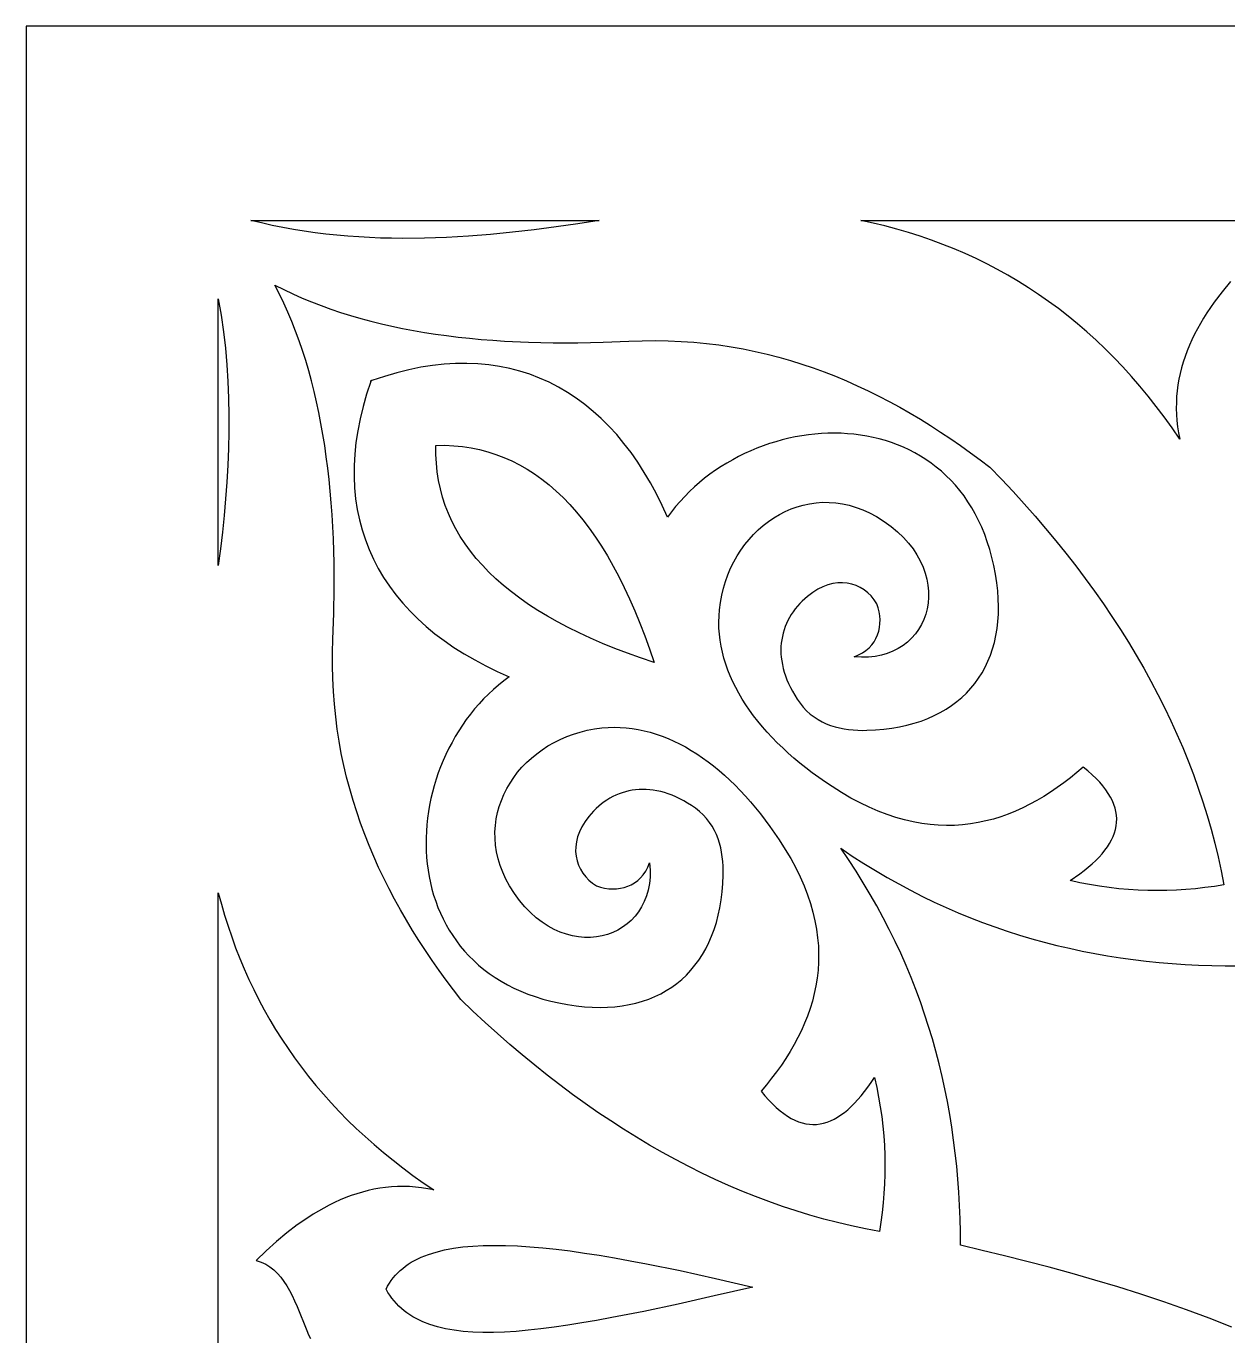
# Model space of a CAD drawing. Extents: x 38.7 to 88.7, y -52.9 to -2.9.
# Drawn here: x 38.68 to 54.2, y -19.82 to -2.91 of the extents above; entities that cross this region are included whole.
import ezdxf

# ---------------------------------------------------------------- set-up
doc = ezdxf.new("R2010")
doc.units = 0
doc.header["$MEASUREMENT"] = 0
doc.layers.add('LAYER_1', color=18, linetype='CONTINUOUS')

msp = doc.modelspace()

# ---------------------------------------------------------------- linework, layer by layer
at = {"layer": 'LAYER_1'}
for points in [[(38.681, -52.906), (88.681, -52.906), (88.681, -2.906), (38.681, -2.906)], [(41.582, -5.415), (46.084, -5.415), (45.806, -5.458), (45.526, -5.498), (45.245, -5.535), (44.963, -5.568), (44.679, -5.596), (44.396, -5.619), (44.112, -5.635), (43.827, -5.645), (43.543, -5.648), (43.402, -5.646), (43.26, -5.643), (43.118, -5.637), (42.977, -5.629), (42.836, -5.619), (42.695, -5.607), (42.554, -5.592), (42.414, -5.575), (42.274, -5.555), (42.135, -5.532), (41.996, -5.507), (41.857, -5.479), (41.719, -5.448)], [(41.894, -6.251), (42.009, -6.309), (42.127, -6.365), (42.246, -6.418), (42.367, -6.468), (42.49, -6.515), (42.615, -6.561), (42.742, -6.603), (42.871, -6.644), (43.002, -6.681), (43.135, -6.717), (43.27, -6.75), (43.406, -6.781), (43.544, -6.81), (43.684, -6.836), (43.825, -6.861), (43.969, -6.883), (44.113, -6.903), (44.26, -6.921), (44.408, -6.937), (44.558, -6.951), (44.709, -6.963), (44.862, -6.973), (45.171, -6.987), (45.487, -6.995), (45.808, -6.995), (46.134, -6.988), (46.466, -6.975), (46.638, -6.969), (46.808, -6.967), (46.976, -6.97), (47.142, -6.977), (47.306, -6.989), (47.469, -7.004), (47.629, -7.024), (47.787, -7.048), (47.944, -7.075), (48.099, -7.107), (48.252, -7.142), (48.403, -7.181), (48.553, -7.224), (48.701, -7.27), (48.847, -7.319), (48.992, -7.372), (49.136, -7.428), (49.278, -7.487), (49.418, -7.55), (49.557, -7.615), (49.695, -7.683), (49.831, -7.755), (49.967, -7.828), (50.101, -7.905), (50.233, -7.984), (50.365, -8.065), (50.495, -8.149), (50.625, -8.236), (50.753, -8.324), (50.88, -8.415), (51.007, -8.508), (51.132, -8.602), (51.283, -8.759), (51.43, -8.916), (51.574, -9.074), (51.714, -9.233), (51.851, -9.393), (51.984, -9.553), (52.113, -9.714), (52.24, -9.876), (52.362, -10.039), (52.481, -10.202), (52.597, -10.366), (52.708, -10.531), (52.817, -10.697), (52.921, -10.863), (53.022, -11.03), (53.119, -11.198), (53.212, -11.367), (53.302, -11.537), (53.388, -11.707), (53.47, -11.878), (53.548, -12.05), (53.623, -12.223), (53.693, -12.397), (53.76, -12.571), (53.823, -12.747), (53.882, -12.923), (53.937, -13.1), (53.988, -13.278), (54.036, -13.457), (54.079, -13.636), (54.118, -13.817), (54.153, -13.998), (54.031, -14.017), (53.909, -14.033), (53.786, -14.047), (53.664, -14.057), (53.541, -14.065), (53.417, -14.069), (53.294, -14.071), (53.17, -14.07), (53.045, -14.065), (52.921, -14.058), (52.796, -14.047), (52.671, -14.033), (52.546, -14.015), (52.42, -13.995), (52.294, -13.971), (52.168, -13.943), (52.291, -13.857), (52.348, -13.814), (52.401, -13.77), (52.452, -13.727), (52.498, -13.683), (52.541, -13.639), (52.581, -13.595), (52.617, -13.551), (52.649, -13.506), (52.677, -13.462), (52.702, -13.417), (52.723, -13.372), (52.74, -13.327), (52.754, -13.281), (52.763, -13.236), (52.768, -13.19), (52.77, -13.144), (52.767, -13.098), (52.76, -13.051), (52.749, -13.005), (52.733, -12.958), (52.714, -12.911), (52.69, -12.864), (52.661, -12.816), (52.629, -12.768), (52.591, -12.72), (52.55, -12.672), (52.503, -12.624), (52.452, -12.575), (52.397, -12.526), (52.336, -12.477), (52.254, -12.547), (52.171, -12.614), (52.087, -12.679), (52.002, -12.741), (51.915, -12.8), (51.827, -12.855), (51.738, -12.908), (51.648, -12.957), (51.556, -13.003), (51.463, -13.045), (51.369, -13.083), (51.274, -13.117), (51.177, -13.147), (51.079, -13.172), (50.98, -13.193), (50.88, -13.21), (50.778, -13.222), (50.675, -13.229), (50.571, -13.23), (50.465, -13.227), (50.358, -13.219), (50.25, -13.204), (50.14, -13.185), (50.029, -13.159), (49.917, -13.128), (49.804, -13.09), (49.689, -13.046), (49.572, -12.996), (49.455, -12.94), (49.336, -12.876), (49.215, -12.806), (49.093, -12.729), (49.006, -12.67), (48.92, -12.611), (48.837, -12.549), (48.755, -12.487), (48.676, -12.424), (48.6, -12.36), (48.526, -12.295), (48.454, -12.229), (48.385, -12.162), (48.318, -12.094), (48.254, -12.025), (48.193, -11.955), (48.135, -11.885), (48.079, -11.814), (48.027, -11.742), (47.977, -11.67), (47.931, -11.597), (47.887, -11.523), (47.847, -11.449), (47.81, -11.374), (47.776, -11.298), (47.746, -11.223), (47.719, -11.146), (47.695, -11.07), (47.675, -10.993), (47.658, -10.915), (47.645, -10.838), (47.636, -10.76), (47.631, -10.681), (47.629, -10.603), (47.632, -10.524), (47.638, -10.446), (47.65, -10.35), (47.666, -10.257), (47.688, -10.166), (47.715, -10.077), (47.746, -9.991), (47.781, -9.907), (47.821, -9.826), (47.865, -9.748), (47.912, -9.673), (47.964, -9.602), (48.019, -9.535), (48.077, -9.471), (48.138, -9.41), (48.202, -9.354), (48.269, -9.303), (48.339, -9.255), (48.411, -9.213), (48.485, -9.175), (48.562, -9.141), (48.64, -9.114), (48.72, -9.091), (48.802, -9.074), (48.885, -9.062), (48.969, -9.056), (49.055, -9.057), (49.141, -9.063), (49.227, -9.076), (49.315, -9.095), (49.402, -9.121), (49.49, -9.154), (49.577, -9.193), (49.665, -9.241), (49.765, -9.303), (49.856, -9.369), (49.939, -9.438), (50.013, -9.51), (50.08, -9.583), (50.138, -9.659), (50.189, -9.736), (50.232, -9.814), (50.268, -9.892), (50.296, -9.971), (50.317, -10.05), (50.331, -10.128), (50.338, -10.206), (50.339, -10.283), (50.333, -10.358), (50.32, -10.431), (50.302, -10.502), (50.277, -10.57), (50.246, -10.636), (50.21, -10.698), (50.168, -10.756), (50.12, -10.811), (50.068, -10.861), (50.01, -10.906), (49.947, -10.946), (49.879, -10.981), (49.806, -11.009), (49.729, -11.032), (49.648, -11.048), (49.562, -11.057), (49.473, -11.058), (49.379, -11.052), (49.434, -11.028), (49.485, -11.001), (49.53, -10.97), (49.57, -10.935), (49.605, -10.897), (49.634, -10.857), (49.659, -10.814), (49.679, -10.769), (49.695, -10.722), (49.705, -10.673), (49.711, -10.623), (49.712, -10.573), (49.709, -10.521), (49.701, -10.469), (49.689, -10.418), (49.672, -10.366), (49.636, -10.314), (49.597, -10.266), (49.553, -10.224), (49.506, -10.188), (49.456, -10.157), (49.403, -10.132), (49.347, -10.113), (49.289, -10.101), (49.229, -10.096), (49.167, -10.097), (49.104, -10.106), (49.039, -10.123), (48.974, -10.147), (48.908, -10.18), (48.842, -10.221), (48.776, -10.271), (48.74, -10.301), (48.707, -10.332), (48.675, -10.365), (48.645, -10.398), (48.616, -10.433), (48.59, -10.469), (48.565, -10.505), (48.543, -10.543), (48.522, -10.582), (48.503, -10.621), (48.487, -10.662), (48.472, -10.703), (48.46, -10.745), (48.45, -10.788), (48.442, -10.831), (48.436, -10.875), (48.432, -10.92), (48.431, -10.966), (48.432, -11.012), (48.436, -11.058), (48.442, -11.105), (48.45, -11.153), (48.461, -11.201), (48.474, -11.25), (48.49, -11.299), (48.509, -11.348), (48.53, -11.397), (48.554, -11.447), (48.581, -11.497), (48.611, -11.548), (48.643, -11.598), (48.678, -11.649), (48.72, -11.701), (48.764, -11.748), (48.811, -11.791), (48.86, -11.828), (48.911, -11.862), (48.964, -11.891), (49.018, -11.916), (49.074, -11.938), (49.131, -11.956), (49.188, -11.971), (49.247, -11.982), (49.306, -11.991), (49.365, -11.997), (49.425, -12), (49.484, -12.002), (49.543, -12.001), (49.653, -11.996), (49.759, -11.986), (49.863, -11.973), (49.963, -11.956), (50.06, -11.935), (50.153, -11.91), (50.243, -11.881), (50.329, -11.848), (50.411, -11.812), (50.49, -11.772), (50.566, -11.728), (50.637, -11.681), (50.705, -11.631), (50.769, -11.577), (50.829, -11.52), (50.885, -11.459), (50.937, -11.395), (50.986, -11.329), (51.03, -11.259), (51.07, -11.186), (51.106, -11.11), (51.138, -11.031), (51.166, -10.949), (51.19, -10.865), (51.209, -10.777), (51.224, -10.688), (51.234, -10.595), (51.241, -10.5), (51.242, -10.403), (51.24, -10.303), (51.232, -10.201), (51.22, -10.096), (51.203, -9.983), (51.182, -9.873), (51.157, -9.767), (51.129, -9.665), (51.098, -9.566), (51.064, -9.471), (51.026, -9.379), (50.986, -9.291), (50.943, -9.207), (50.897, -9.126), (50.848, -9.048), (50.797, -8.974), (50.743, -8.903), (50.686, -8.836), (50.628, -8.772), (50.567, -8.712), (50.504, -8.654), (50.439, -8.6), (50.373, -8.55), (50.304, -8.502), (50.234, -8.458), (50.162, -8.417), (50.088, -8.379), (50.014, -8.345), (49.937, -8.313), (49.86, -8.284), (49.781, -8.259), (49.702, -8.237), (49.621, -8.217), (49.54, -8.201), (49.458, -8.188), (49.375, -8.177), (49.292, -8.17), (49.208, -8.165), (49.124, -8.163), (49.039, -8.164), (48.955, -8.168), (48.87, -8.175), (48.786, -8.185), (48.701, -8.197), (48.617, -8.212), (48.533, -8.229), (48.449, -8.25), (48.366, -8.273), (48.284, -8.298), (48.202, -8.327), (48.121, -8.357), (48.041, -8.391), (47.962, -8.426), (47.885, -8.465), (47.808, -8.506), (47.732, -8.549), (47.659, -8.594), (47.586, -8.642), (47.515, -8.693), (47.446, -8.746), (47.378, -8.801), (47.313, -8.858), (47.249, -8.918), (47.188, -8.98), (47.128, -9.044), (47.071, -9.11), (47.016, -9.178), (46.964, -9.249), (46.895, -9.096), (46.822, -8.948), (46.746, -8.805), (46.666, -8.669), (46.582, -8.538), (46.495, -8.413), (46.404, -8.295), (46.31, -8.182), (46.212, -8.075), (46.111, -7.975), (46.007, -7.881), (45.899, -7.793), (45.788, -7.711), (45.674, -7.636), (45.557, -7.568), (45.437, -7.506), (45.314, -7.451), (45.189, -7.403), (45.06, -7.362), (44.928, -7.328), (44.794, -7.3), (44.657, -7.28), (44.517, -7.267), (44.374, -7.261), (44.229, -7.263), (44.082, -7.271), (43.932, -7.288), (43.78, -7.312), (43.625, -7.343), (43.468, -7.382), (43.309, -7.429), (43.147, -7.484), (43.14, -7.477), (43.14, -7.48), (43.137, -7.489), (43.13, -7.49), (43.127, -7.49), (43.125, -7.49), (43.132, -7.497), (43.079, -7.659), (43.033, -7.819), (42.994, -7.976), (42.964, -8.132), (42.941, -8.284), (42.925, -8.435), (42.917, -8.582), (42.917, -8.727), (42.923, -8.87), (42.937, -9.01), (42.958, -9.147), (42.986, -9.281), (43.022, -9.413), (43.064, -9.542), (43.112, -9.667), (43.168, -9.79), (43.23, -9.91), (43.299, -10.027), (43.375, -10.14), (43.457, -10.251), (43.545, -10.358), (43.64, -10.462), (43.741, -10.562), (43.848, -10.659), (43.962, -10.753), (44.081, -10.843), (44.206, -10.93), (44.338, -11.013), (44.475, -11.092), (44.617, -11.168), (44.766, -11.24), (44.92, -11.309), (44.85, -11.361), (44.782, -11.416), (44.716, -11.474), (44.652, -11.534), (44.59, -11.596), (44.531, -11.659), (44.474, -11.725), (44.42, -11.793), (44.367, -11.863), (44.317, -11.934), (44.27, -12.007), (44.224, -12.081), (44.182, -12.157), (44.141, -12.234), (44.103, -12.312), (44.068, -12.391), (44.035, -12.471), (44.005, -12.552), (43.977, -12.634), (43.952, -12.717), (43.929, -12.8), (43.91, -12.883), (43.892, -12.967), (43.878, -13.052), (43.866, -13.136), (43.857, -13.221), (43.851, -13.306), (43.847, -13.39), (43.847, -13.475), (43.849, -13.559), (43.854, -13.643), (43.862, -13.726), (43.872, -13.809), (43.886, -13.891), (43.903, -13.972), (43.923, -14.052), (43.945, -14.132), (43.971, -14.21), (44, -14.288), (44.032, -14.364), (44.067, -14.438), (44.105, -14.512), (44.146, -14.583), (44.191, -14.653), (44.238, -14.722), (44.289, -14.788), (44.344, -14.853), (44.401, -14.915), (44.462, -14.976), (44.526, -15.034), (44.593, -15.09), (44.664, -15.143), (44.738, -15.194), (44.816, -15.242), (44.897, -15.288), (44.982, -15.331), (45.07, -15.371), (45.162, -15.408), (45.257, -15.441), (45.356, -15.472), (45.458, -15.499), (45.564, -15.523), (45.674, -15.544), (45.787, -15.56), (45.892, -15.572), (45.994, -15.579), (46.094, -15.581), (46.192, -15.579), (46.287, -15.572), (46.38, -15.561), (46.47, -15.545), (46.557, -15.526), (46.641, -15.502), (46.723, -15.474), (46.802, -15.441), (46.878, -15.405), (46.95, -15.364), (47.02, -15.319), (47.087, -15.271), (47.15, -15.218), (47.211, -15.162), (47.268, -15.101), (47.321, -15.037), (47.371, -14.969), (47.418, -14.897), (47.461, -14.822), (47.501, -14.742), (47.536, -14.66), (47.569, -14.573), (47.597, -14.483), (47.621, -14.39), (47.642, -14.293), (47.659, -14.193), (47.671, -14.089), (47.68, -13.982), (47.684, -13.872), (47.685, -13.814), (47.684, -13.755), (47.68, -13.696), (47.674, -13.636), (47.665, -13.577), (47.653, -13.519), (47.638, -13.461), (47.62, -13.404), (47.598, -13.348), (47.572, -13.294), (47.542, -13.241), (47.508, -13.19), (47.47, -13.141), (47.428, -13.095), (47.38, -13.051), (47.328, -13.009), (47.277, -12.974), (47.226, -12.942), (47.175, -12.912), (47.125, -12.886), (47.075, -12.862), (47.025, -12.841), (46.976, -12.822), (46.927, -12.806), (46.879, -12.793), (46.83, -12.782), (46.783, -12.774), (46.736, -12.768), (46.689, -12.765), (46.643, -12.764), (46.598, -12.766), (46.553, -12.769), (46.509, -12.776), (46.466, -12.784), (46.423, -12.794), (46.381, -12.807), (46.34, -12.822), (46.3, -12.839), (46.26, -12.858), (46.222, -12.879), (46.184, -12.902), (46.148, -12.927), (46.112, -12.953), (46.078, -12.982), (46.044, -13.012), (46.012, -13.045), (45.95, -13.114), (45.901, -13.18), (45.861, -13.246), (45.829, -13.312), (45.805, -13.378), (45.789, -13.442), (45.78, -13.506), (45.779, -13.568), (45.784, -13.628), (45.797, -13.686), (45.816, -13.742), (45.841, -13.795), (45.872, -13.845), (45.909, -13.892), (45.951, -13.936), (45.998, -13.976), (46.05, -14.011), (46.102, -14.027), (46.154, -14.039), (46.206, -14.047), (46.257, -14.05), (46.308, -14.048), (46.358, -14.042), (46.406, -14.032), (46.453, -14.016), (46.498, -13.996), (46.541, -13.971), (46.581, -13.941), (46.619, -13.906), (46.653, -13.866), (46.684, -13.82), (46.711, -13.77), (46.734, -13.714), (46.741, -13.807), (46.74, -13.897), (46.732, -13.982), (46.717, -14.064), (46.695, -14.141), (46.666, -14.213), (46.632, -14.281), (46.593, -14.344), (46.548, -14.402), (46.498, -14.456), (46.444, -14.503), (46.386, -14.546), (46.324, -14.582), (46.259, -14.613), (46.191, -14.639), (46.12, -14.658), (46.047, -14.671), (45.972, -14.677), (45.895, -14.677), (45.817, -14.67), (45.739, -14.657), (45.66, -14.636), (45.581, -14.608), (45.502, -14.573), (45.424, -14.531), (45.346, -14.48), (45.271, -14.422), (45.197, -14.356), (45.125, -14.282), (45.055, -14.2), (44.988, -14.109), (44.925, -14.009), (44.877, -13.922), (44.837, -13.835), (44.804, -13.747), (44.778, -13.66), (44.758, -13.572), (44.745, -13.486), (44.738, -13.399), (44.737, -13.314), (44.742, -13.23), (44.753, -13.146), (44.77, -13.065), (44.792, -12.984), (44.82, -12.906), (44.852, -12.829), (44.89, -12.754), (44.932, -12.682), (44.979, -12.611), (45.03, -12.544), (45.086, -12.479), (45.146, -12.418), (45.209, -12.359), (45.277, -12.304), (45.348, -12.252), (45.422, -12.203), (45.5, -12.159), (45.58, -12.119), (45.664, -12.083), (45.75, -12.051), (45.839, -12.024), (45.93, -12.001), (46.024, -11.984), (46.119, -11.971), (46.198, -11.965), (46.276, -11.962), (46.355, -11.963), (46.433, -11.969), (46.511, -11.978), (46.589, -11.99), (46.666, -12.006), (46.743, -12.026), (46.82, -12.049), (46.897, -12.076), (46.973, -12.106), (47.048, -12.14), (47.123, -12.176), (47.198, -12.216), (47.272, -12.26), (47.345, -12.306), (47.418, -12.355), (47.49, -12.407), (47.561, -12.462), (47.632, -12.52), (47.701, -12.581), (47.77, -12.645), (47.839, -12.711), (47.906, -12.78), (47.973, -12.851), (48.038, -12.925), (48.103, -13.001), (48.166, -13.08), (48.229, -13.161), (48.29, -13.244), (48.35, -13.33), (48.41, -13.418), (48.487, -13.539), (48.558, -13.659), (48.622, -13.778), (48.679, -13.895), (48.73, -14.012), (48.774, -14.126), (48.812, -14.24), (48.845, -14.352), (48.871, -14.463), (48.891, -14.572), (48.906, -14.68), (48.915, -14.787), (48.919, -14.893), (48.917, -14.997), (48.911, -15.1), (48.9, -15.202), (48.883, -15.302), (48.863, -15.401), (48.838, -15.499), (48.808, -15.596), (48.775, -15.692), (48.737, -15.786), (48.696, -15.879), (48.651, -15.971), (48.602, -16.061), (48.55, -16.151), (48.495, -16.239), (48.437, -16.326), (48.375, -16.412), (48.311, -16.496), (48.244, -16.58), (48.175, -16.662), (48.225, -16.722), (48.274, -16.778), (48.323, -16.828), (48.372, -16.875), (48.42, -16.916), (48.468, -16.953), (48.516, -16.986), (48.564, -17.014), (48.612, -17.038), (48.659, -17.057), (48.706, -17.073), (48.753, -17.083), (48.799, -17.09), (48.845, -17.093), (48.891, -17.091), (48.937, -17.086), (48.983, -17.076), (49.028, -17.063), (49.073, -17.045), (49.118, -17.024), (49.163, -16.999), (49.207, -16.97), (49.251, -16.938), (49.295, -16.902), (49.339, -16.862), (49.383, -16.819), (49.426, -16.772), (49.469, -16.721), (49.512, -16.668), (49.555, -16.611), (49.598, -16.55), (49.64, -16.486), (49.669, -16.613), (49.694, -16.738), (49.715, -16.864), (49.733, -16.989), (49.748, -17.114), (49.76, -17.239), (49.768, -17.364), (49.773, -17.488), (49.775, -17.613), (49.773, -17.737), (49.769, -17.86), (49.762, -17.984), (49.752, -18.107), (49.738, -18.23), (49.722, -18.353), (49.704, -18.476), (49.522, -18.441), (49.342, -18.403), (49.163, -18.36), (48.984, -18.314), (48.806, -18.264), (48.629, -18.209), (48.453, -18.151), (48.277, -18.089), (48.102, -18.023), (47.928, -17.953), (47.755, -17.88), (47.583, -17.802), (47.411, -17.721), (47.241, -17.636), (47.071, -17.547), (46.901, -17.455), (46.733, -17.358), (46.565, -17.258), (46.398, -17.155), (46.232, -17.047), (46.066, -16.937), (45.902, -16.822), (45.738, -16.704), (45.574, -16.582), (45.412, -16.456), (45.25, -16.328), (45.089, -16.195), (44.929, -16.059), (44.769, -15.919), (44.61, -15.776), (44.452, -15.63), (44.295, -15.48), (44.2, -15.355), (44.106, -15.23), (44.015, -15.103), (43.926, -14.975), (43.839, -14.846), (43.755, -14.716), (43.672, -14.585), (43.593, -14.453), (43.516, -14.319), (43.441, -14.184), (43.369, -14.048), (43.301, -13.911), (43.234, -13.772), (43.171, -13.632), (43.111, -13.49), (43.055, -13.347), (43.001, -13.202), (42.951, -13.056), (42.904, -12.908), (42.861, -12.759), (42.821, -12.607), (42.785, -12.454), (42.752, -12.3), (42.724, -12.143), (42.699, -11.985), (42.679, -11.825), (42.662, -11.663), (42.65, -11.499), (42.642, -11.333), (42.638, -11.165), (42.639, -10.995), (42.644, -10.823), (42.655, -10.491), (42.66, -10.164), (42.658, -9.842), (42.649, -9.526), (42.633, -9.216), (42.622, -9.063), (42.609, -8.912), (42.594, -8.762), (42.577, -8.614), (42.558, -8.467), (42.538, -8.322), (42.515, -8.179), (42.489, -8.037), (42.462, -7.898), (42.433, -7.76), (42.401, -7.623), (42.367, -7.489), (42.331, -7.356), (42.292, -7.226), (42.251, -7.097), (42.208, -6.97), (42.162, -6.845), (42.113, -6.722), (42.063, -6.601), (42.009, -6.483), (41.953, -6.366)], [(41.163, -9.871), (41.163, -6.427), (41.2, -6.64), (41.23, -6.853), (41.255, -7.067), (41.273, -7.281), (41.287, -7.497), (41.296, -7.712), (41.299, -7.929), (41.299, -8.145), (41.294, -8.361), (41.285, -8.578), (41.272, -8.795), (41.256, -9.011), (41.237, -9.227), (41.215, -9.442), (41.19, -9.657)], [(43.975, -8.321), (44.091, -8.32), (44.205, -8.325), (44.318, -8.336), (44.428, -8.353), (44.537, -8.375), (44.644, -8.403), (44.75, -8.437), (44.853, -8.476), (44.955, -8.521), (45.055, -8.572), (45.153, -8.628), (45.249, -8.69), (45.343, -8.758), (45.436, -8.832), (45.527, -8.911), (45.616, -8.996), (45.703, -9.086), (45.789, -9.182), (45.872, -9.284), (45.954, -9.392), (46.034, -9.505), (46.112, -9.624), (46.189, -9.749), (46.263, -9.879), (46.336, -10.015), (46.407, -10.157), (46.476, -10.304), (46.544, -10.457), (46.609, -10.616), (46.673, -10.78), (46.735, -10.95), (46.795, -11.126), (46.619, -11.067), (46.449, -11.006), (46.284, -10.943), (46.125, -10.878), (45.972, -10.812), (45.824, -10.743), (45.682, -10.673), (45.546, -10.601), (45.415, -10.527), (45.29, -10.452), (45.171, -10.374), (45.057, -10.295), (44.949, -10.214), (44.847, -10.131), (44.75, -10.046), (44.659, -9.959), (44.574, -9.87), (44.494, -9.78), (44.42, -9.688), (44.352, -9.594), (44.289, -9.498), (44.232, -9.4), (44.181, -9.3), (44.135, -9.199), (44.095, -9.096), (44.061, -8.99), (44.032, -8.883), (44.009, -8.775), (43.992, -8.664), (43.981, -8.552), (43.975, -8.437)], [(48.068, -19.194), (47.571, -19.308), (47.102, -19.413), (46.661, -19.507), (46.247, -19.588), (46.05, -19.625), (45.861, -19.657), (45.678, -19.687), (45.501, -19.712), (45.331, -19.734), (45.168, -19.751), (45.012, -19.765), (44.862, -19.774), (44.719, -19.779), (44.582, -19.779), (44.451, -19.775), (44.327, -19.765), (44.21, -19.751), (44.099, -19.731), (43.994, -19.707), (43.895, -19.676), (43.803, -19.64), (43.717, -19.599), (43.676, -19.576), (43.637, -19.551), (43.6, -19.525), (43.564, -19.498), (43.529, -19.469), (43.496, -19.438), (43.465, -19.406), (43.435, -19.372), (43.406, -19.336), (43.379, -19.299), (43.354, -19.261), (43.33, -19.22), (43.35, -19.181), (43.373, -19.144), (43.397, -19.108), (43.423, -19.074), (43.45, -19.041), (43.48, -19.009), (43.512, -18.979), (43.545, -18.951), (43.58, -18.923), (43.617, -18.898), (43.656, -18.873), (43.697, -18.85), (43.783, -18.808), (43.877, -18.771), (43.977, -18.74), (44.085, -18.713), (44.2, -18.692), (44.321, -18.675), (44.449, -18.664), (44.584, -18.656), (44.725, -18.654), (44.873, -18.655), (45.027, -18.661), (45.188, -18.672), (45.355, -18.686), (45.528, -18.704), (45.708, -18.727), (45.893, -18.753), (46.085, -18.782), (46.282, -18.815), (46.485, -18.852), (46.695, -18.892), (47.13, -18.981), (47.588, -19.082)]]:
    msp.add_lwpolyline(points, close=True, dxfattribs=at)
for points in [[(54.24, -6.203), (54.131, -6.336), (54.029, -6.471), (53.935, -6.608), (53.892, -6.677), (53.851, -6.746), (53.812, -6.816), (53.775, -6.886), (53.741, -6.957), (53.709, -7.028), (53.68, -7.1), (53.653, -7.172), (53.629, -7.244), (53.608, -7.318), (53.589, -7.391), (53.573, -7.465), (53.561, -7.54), (53.551, -7.615), (53.544, -7.691), (53.54, -7.768), (53.539, -7.845), (53.542, -7.922), (53.547, -8.001), (53.556, -8.08), (53.569, -8.159), (53.584, -8.239), (53.485, -8.095), (53.384, -7.954), (53.281, -7.817), (53.176, -7.684), (53.069, -7.555), (52.96, -7.429), (52.849, -7.307), (52.736, -7.188), (52.62, -7.073), (52.503, -6.962), (52.384, -6.855), (52.264, -6.751), (52.141, -6.65), (52.016, -6.554), (51.89, -6.461), (51.761, -6.371), (51.631, -6.285), (51.499, -6.203), (51.365, -6.124), (51.229, -6.048), (51.092, -5.977), (50.952, -5.908), (50.811, -5.843), (50.668, -5.782), (50.524, -5.724), (50.377, -5.669), (50.23, -5.618), (50.08, -5.571), (49.929, -5.527), (49.776, -5.486), (49.621, -5.449), (49.465, -5.415), (58.386, -5.415)], [(54.257, -19.711), (53.966, -19.596), (53.673, -19.487), (53.378, -19.384), (53.081, -19.285), (52.785, -19.192), (52.489, -19.103), (52.193, -19.018), (51.899, -18.938), (51.607, -18.862), (51.318, -18.789), (51.033, -18.72), (50.751, -18.653), (50.75, -18.481), (50.746, -18.31), (50.739, -18.139), (50.73, -17.969), (50.717, -17.799), (50.702, -17.63), (50.684, -17.463), (50.663, -17.295), (50.639, -17.129), (50.613, -16.963), (50.583, -16.798), (50.55, -16.634), (50.514, -16.471), (50.475, -16.309), (50.433, -16.147), (50.388, -15.986), (50.339, -15.826), (50.288, -15.667), (50.233, -15.508), (50.174, -15.35), (50.113, -15.194), (50.048, -15.038), (49.979, -14.882), (49.908, -14.728), (49.832, -14.575), (49.754, -14.422), (49.671, -14.27), (49.585, -14.12), (49.496, -13.97), (49.403, -13.82), (49.306, -13.672), (49.206, -13.525), (49.353, -13.625), (49.502, -13.72), (49.652, -13.813), (49.802, -13.901), (49.954, -13.986), (50.106, -14.068), (50.259, -14.146), (50.412, -14.22), (50.567, -14.291), (50.723, -14.359), (50.879, -14.423), (51.036, -14.484), (51.194, -14.541), (51.353, -14.595), (51.512, -14.646), (51.673, -14.694), (51.834, -14.738), (51.996, -14.779), (52.158, -14.817), (52.322, -14.852), (52.486, -14.884), (52.651, -14.913), (52.817, -14.939), (52.983, -14.962), (53.15, -14.982), (53.318, -14.999), (53.487, -15.014), (53.656, -15.025), (53.826, -15.034), (53.997, -15.039), (54.169, -15.043), (54.341, -15.043)], [(41.163, -22.74), (41.163, -14.1), (41.202, -14.245), (41.243, -14.389), (41.288, -14.531), (41.336, -14.671), (41.386, -14.81), (41.44, -14.948), (41.497, -15.084), (41.557, -15.218), (41.62, -15.351), (41.686, -15.482), (41.755, -15.611), (41.828, -15.739), (41.903, -15.865), (41.982, -15.99), (42.064, -16.113), (42.149, -16.234), (42.237, -16.354), (42.328, -16.472), (42.423, -16.588), (42.521, -16.703), (42.622, -16.815), (42.726, -16.926), (42.833, -17.036), (42.944, -17.143), (43.058, -17.249), (43.175, -17.353), (43.296, -17.455), (43.42, -17.555), (43.547, -17.654), (43.677, -17.751), (43.811, -17.845), (43.948, -17.938), (43.868, -17.923), (43.788, -17.911), (43.709, -17.902), (43.631, -17.896), (43.553, -17.894), (43.476, -17.895), (43.4, -17.899), (43.324, -17.907), (43.249, -17.917), (43.174, -17.93), (43.1, -17.946), (43.026, -17.965), (42.953, -17.987), (42.881, -18.011), (42.809, -18.038), (42.737, -18.068), (42.666, -18.1), (42.596, -18.134), (42.526, -18.172), (42.456, -18.211), (42.387, -18.253), (42.318, -18.297), (42.182, -18.391), (42.047, -18.494), (41.915, -18.605), (41.783, -18.723), (41.653, -18.848), (41.717, -18.87), (41.775, -18.899), (41.829, -18.933), (41.879, -18.972), (41.926, -19.016), (41.969, -19.066), (42.009, -19.119), (42.047, -19.177), (42.082, -19.239), (42.116, -19.304), (42.149, -19.372), (42.18, -19.444), (42.307, -19.756), (42.329, -19.809), (42.353, -19.859)]]:
    msp.add_lwpolyline(points, dxfattribs=at)

doc.saveas('drawing.dxf')
